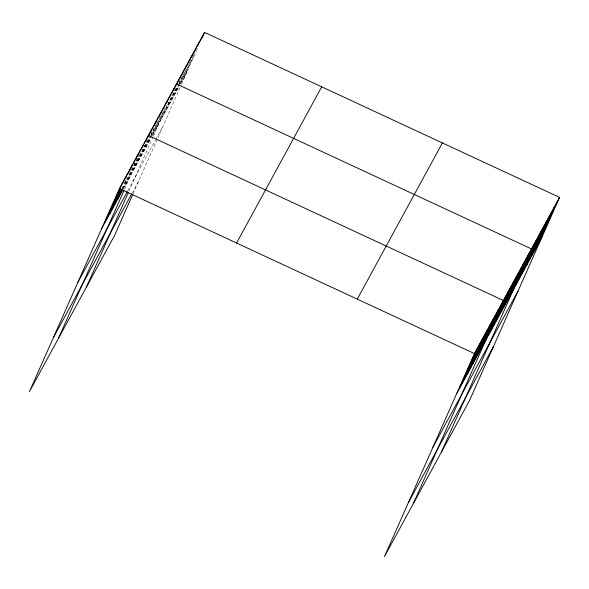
<?xml version="1.0" encoding="UTF-8"?>
<svg xmlns="http://www.w3.org/2000/svg" width="589" height="589" viewBox="0 0 589 589"><rect width="100%" height="100%" fill="white"/><g stroke="black" fill="none" stroke-linecap="round" stroke-linejoin="round"><path stroke-width="0.44" stroke-dasharray="2.94 2.21" d="M121.938 188.443L124.139 183.473M124.507 182.649L126.34 178.511M122.372 188.583L127.143 177.819M122.799 188.723L131.237 169.684M123.234 188.87L134.969 162.373M125.494 184.865L137.237 158.367M128.13 180.043L138.768 156.026M124.603 189.091L141.029 152.028M133.313 170.523L144.688 144.857M135.868 165.84L146.875 140.999M138.422 161.158L149.061 137.141M140.97 156.468L149.415 137.428M150.88 134.115L151.984 131.627M143.525 151.785L150.497 136.052M150.865 135.227L154.171 127.769M146.079 147.095L150.85 136.331M151.218 135.507L156.357 123.911M148.634 142.413L159.273 118.396M152.293 135.242L162.196 112.889M153.744 133.04L164.383 109.031M156.299 128.358L165.104 108.486M129.006 191.02L153.059 136.736M153.427 135.919L168.388 102.14M161.408 118.985L172.047 94.969M163.956 114.295L174.97 89.454M166.51 109.613L177.156 85.604M169.065 104.93L177.51 85.884M178.975 82.57L180.072 80.089M171.62 100.24L178.592 84.507M178.96 83.682L182.259 76.231M174.175 95.558L178.946 84.794M179.314 83.962L185.182 70.717M176.729 90.868L187.368 66.859M180.381 83.704L190.291 61.344M181.839 81.503L193.214 55.83M184.394 76.813L194.664 53.628M133.033 193.781L181.154 85.191M181.515 84.374L198.316 46.457M123.742 188.082L150.762 138.511M152.463 135.382L178.857 86.966M180.558 83.844L186.941 72.13M127.732 190.836L155.4 140.072M155.827 139.291L163.065 126.017M132.076 193.251L138.459 181.537"/><path stroke-width="0.88" d="M559.55 197.389L474.417 353.577L384.44 556.62L469.573 400.432L559.55 197.389L204.56 32.38L119.427 188.568L29.45 391.611L114.583 235.423L132.672 194.598M104.444 223.489L122.056 183.746M107.073 218.659L120.281 188.848M122.483 183.886L124.691 178.916M109.709 213.836L120.716 188.995M125.486 178.224L127.32 174.086M112.337 209.007L121.143 189.135M127.747 174.226L129.948 169.257M114.965 204.177L121.577 189.275M130.014 170.228L132.584 164.434M117.601 199.347L122.004 189.415M133.379 163.742L135.212 159.604M120.23 194.525L122.431 189.555M136.007 158.92L137.848 154.774M137.907 155.746L140.476 149.952M141.272 149.26L143.105 145.122M144.268 143.606L145.741 140.292M58.392 338.506L123.881 190.726M146.168 140.432L148.369 135.47L503.359 300.471L413.39 503.514M148.354 136.574L150.924 130.78M151.277 131.06L153.479 126.098M153.832 126.377L156.033 121.408M156.019 122.519L158.588 116.725M158.942 117.005L161.143 112.035M161.489 112.322L163.69 107.353M163.683 108.464L166.245 102.67M166.599 102.95L168.8 97.98M169.522 97.435L171.355 93.298M172.076 92.753L173.91 88.608M86.487 286.968L128.262 192.699M174.263 88.895L176.464 83.925L531.455 248.933L441.478 451.969M177.186 83.38L179.019 79.243M179.741 78.69L181.574 74.553M181.927 74.832L184.129 69.87M184.843 69.325L186.676 65.18M187.03 65.467L189.231 60.498M189.584 60.777L191.786 55.808M192.507 55.263L194.341 51.125M194.326 52.237L196.895 46.443M197.617 45.898L199.45 41.753M200.172 41.208L202.005 37.07M201.99 38.182L204.56 32.38M459.435 388.497L477.046 348.747M462.07 383.667L479.682 343.924M464.699 378.837L482.31 339.095M467.327 374.015L484.946 334.265M469.963 369.185L487.574 329.442M472.592 364.355L490.203 324.613M475.227 359.533L492.838 319.783M477.856 354.703L495.467 314.953M480.484 349.873L498.103 310.131M483.12 345.044L500.731 305.301M488.303 335.531L505.914 295.788M490.858 330.849L508.469 291.099M493.413 326.159L511.024 286.416M495.967 321.476L513.579 281.733M498.522 316.794L516.133 277.044M501.077 312.104L518.688 272.361M503.624 307.421L521.243 267.671M506.179 302.731L523.798 262.988M508.734 298.049L526.345 258.306M511.289 293.366L528.9 253.616M516.398 283.994L534.009 244.244M518.953 279.304L536.564 239.561M521.508 274.621L539.119 234.871M524.063 269.931L541.674 230.189M526.61 265.249L544.229 225.506M529.165 260.566L546.783 220.816M531.72 255.876L549.331 216.134M534.275 251.194L551.886 211.444M536.829 246.504L554.44 206.761M539.384 241.821L556.995 202.079M101.809 228.318L122.865 189.695M77.932 282.205L127.312 191.616M53.327 337.725L131.649 194.031M236.572 243.021L321.704 86.833M357.273 299.124L442.405 142.936M456.806 393.319L541.939 237.139M432.922 447.213L518.055 291.025M408.324 502.734L493.457 346.546M119.427 188.568L474.417 353.577"/></g></svg>
